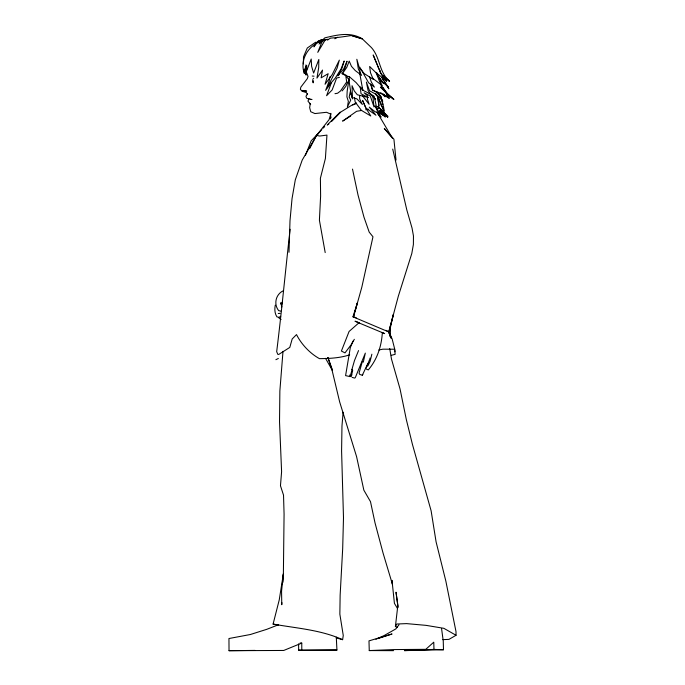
<?xml version="1.0" encoding="UTF-8"?>
<svg xmlns="http://www.w3.org/2000/svg" width="685" height="685" viewBox="0 0 685 685"><rect width="100%" height="100%" fill="white"/><g stroke="black" fill="none" stroke-linecap="round" stroke-linejoin="round"><path stroke-width="1.03" d="M390.459 325.846L390.356 335.033L391.075 337.996M303.352 63.893L303.515 56.804L307.282 48.018L315.657 42.196M391.263 355.318L395.134 354.35L394.731 349.222L392.154 338.981L388.815 331.737M397.351 627.186L395.399 626.587L397.805 605.686L396.016 592.2L398.148 607.304M289.001 252.294L290.003 220.673L292.041 198.607L295.303 179.83L302.196 160.119L316.538 135.433L329.083 119.635L330.983 113.333M305.955 64.912L305.673 71.223L305.073 68.175M281.877 602.586L281.766 604.718L281.561 591.172L283.384 573.79L284.078 514.161L283.522 495.135L280.465 485.751L281.595 471.682L279.523 421.763L279.865 390.947L282.999 351.379M282.939 582.327L283.384 573.79L279.24 599.923L273.092 624.078L277.922 625.045M343.117 412.242L341.969 426.019L341.592 451.047L343.493 517.749L342.68 548.702L340.137 595.256L339.854 614.145L343.262 635.517L342.62 639.679L336.344 637.958M290.106 229.269C285.525 270.061 281.706 310.939 276.68 351.67L277.853 354.419L278.761 354.419L289.789 347.423L292.187 338.981L296.511 334.588C301.383 344.29 309.885 353.357 319.45 358.649C329.562 358.563 340.017 358.032 349.667 354.839M280.764 311.11L278.641 310.613C273.503 304.217 275.653 294.387 283.213 290.783M275.284 305.142C274.462 309.106 274.676 313.379 276.911 316.864L278.992 317.335L280.696 316.316M378.462 108.127L378.762 105.43L377.803 96.568L381.254 105.524L384.114 110.55L383.377 105.618M382.324 332.79C381.494 346.396 377.135 359.531 368.282 369.926L366.406 369.121M349.384 76.746L347.175 91.122L346.91 96.868L348.348 101.286L347.406 106.98L350.737 100.113L349.162 97.124L350.335 91.465L352.099 97.441L356.859 98.845L362.374 104.471L359.676 98.991L359.582 95.532M312.814 79.503L313.173 82.851L313.002 80.958M281.843 304.183L282.348 302.154M329.947 76.763L329.202 80.881L325.64 90.369L331.42 82.628L326.591 95.712L332.148 89.941L336.626 78.039L339.417 77.388M363.29 362.168L365.328 353.109L355.421 377.324L354.83 378.111L352.09 377.392M392.728 149.099L406.821 209.987L412.036 228.036L413.466 236L413.389 244.502L411.796 253.518L398.336 296.16L388.789 331.951L389.371 331.96L393.361 314.449L388.789 331.951L352.955 316.795L357.365 302.898L354.907 311.838M371.869 354.188L370.054 361.492L367.811 366.013M352.715 370.568L351.174 376.313L351.91 374.798M354.368 313.824L353.546 316.804L352.955 316.795M352.912 341.164L350.292 347.697L345.591 375.628L350.112 376.613L352.193 369.309M369.832 358.829L370.071 358.032M351.833 369.754L354.496 360.515L358.546 350.574M362.271 361.766L359.06 373.094L359.762 374.447L362.322 375.243L367.776 363.701M324.639 40.415C309.877 42.958 299.139 58.739 304.277 73.304L306.709 65.426L306.452 71.308L311.213 59.03L311.615 66.325L313.627 73.081L318.842 59.467L318.688 67.704L316.958 78.107L322.532 70.076L321.137 77.833L328.166 73.689L325.058 84.264L332.225 74.554L339.34 60.126L337.131 68.046L327.798 86.627L335.162 78.244L341.087 68.911L344.17 60.999L341.926 68.226L338.022 75.453L343.827 68.774L347.038 61.196L345.094 67.661L342.226 73.989L346.773 67.353L349.213 61.085L351.439 66.317L355.301 70.615L361.62 75.376L358.349 69.108L356.834 59.27L359.12 67.139L364.232 73.578L373.291 79.383L370.499 72.738L369.635 66.471L376.074 72.807L386.554 80.779L380.697 73.012L373.171 54.954L377.118 64.484M369.54 359.659L366.192 368.093M331.112 117.066L330.41 118.847L330.761 114.13L326.539 112.289L314.92 113.564L310.742 111.723L309.654 107.639L310.219 103.88L309.68 103.238L310.647 104.471L307.942 101.115L309.038 98.888M305.407 155.409L311.161 140.879L321.822 129.593M347.8 82.003L345.702 86.533L342.115 90.942M362.322 375.243L362.767 374.387M309.671 148.559L316.538 135.433L318.705 133.241M354.342 339.306L351.542 344.238L344.983 352.886L341.404 351.045L349.085 331.463L358.966 322.781M395.399 626.587L396.855 624.009L406.565 623.615L426.079 625.362L443.871 628.325L456.047 635.278L448.958 639.379L442.861 639.627M399.004 624.788L395.81 628.924L384.088 635.586L375.911 639.268M331.549 121.51L340.83 112.015L351.508 105.387M323.243 128.086L324.664 126.588M340.12 112.135L327.224 125.038L328.826 124.079M323.346 39.285L324.827 37.846C337.303 34.884 349.949 31.681 362.082 38.643L371.398 47.556C380.269 57.309 379.002 72.464 389.559 81.318L381.648 74.905L377.392 65.418M337.859 75.907L339.143 74.665M319.022 44.037L321.907 41.485M350.669 116.039L342.611 121.117L356.594 111.304L361.62 110.448M327.987 39.627L330.598 38.103C337.611 37.649 344.701 36.553 351.748 35.457L362.117 38.814L351.85 35.783M334.802 38.78L337.585 37.264M275.892 359.693L278.333 358.478M319.441 43.018L322.061 41.768M352.133 104.899L356.602 103.067M336.292 637.153L336.934 650.039L301.802 650.339L301.76 643.095L283.718 650.459L229.03 650.69L228.953 638.523L250.376 634.507L266.739 629.335L278.649 624.694M352.45 105.053L355.292 104.069M377.932 638.6L392.051 633.976L368.984 640.877L369.258 650.57L393.601 650.656M324.964 40.192L322.292 40.886L317.772 52.36L325.075 40.15L327.447 39.216L327.79 40.072L326.711 39.439L321.188 39.567L317.266 42.307L313.97 46.871L315.648 43.223L318.748 40.68L324.587 40.184M378.822 349.966L382.855 349.179L394.731 349.222M334.974 93.691L337.619 93.22L340.471 91.011L346.696 81.943L345.762 75.752L342.175 73.586M365.636 109.763L368.658 109.24M278.247 313.507L280.105 313.353M313.113 78.407L313.644 78.381M443.495 649.748L404.398 650.622L433.973 649.406L443.495 649.748L443.246 641.006L441.577 628.642M369.258 650.57L393.858 649.577L425.779 649.337L433.768 642.17L433.973 649.406M229.03 650.69L255.043 650.408M298.609 643.934L298.651 650.142L336.934 650.039M355.421 321.239L354.976 321.239L384.662 333.612L382.05 332.43M347.107 76.412L349.127 76.48L356.097 82.585L362.862 90.48L359.908 74.28L359.899 67.224M310.391 99.376L312.017 99.462M273.092 624.078C296.468 628.291 320.666 629.763 342.62 639.679M300.107 642.992L301.76 643.095M298.651 650.142L301.802 650.339M312.223 76.026L314.064 76.172M316.538 135.433L319.724 136.041L326.959 135.091L325.401 158.475L320.4 178.228L320.614 196.064L319.407 220.193L325.195 252.585M341.935 73.047L346.987 75.727M311.178 99.445L308.533 98.563M356.286 317.891L353.546 316.804L361.826 287.161L372.974 236.779L369.206 232.138L363.975 217.162L358.041 195.097L352.51 169.092M356.405 321.642L359.377 322.823M385.732 330.307L389.371 331.96M308.652 99.102L306.606 98.092L305.972 96.251L307.608 93.802L307.342 94.393L306.426 92.595L301.991 91.208L300.381 89.29L300.826 87.158L307.291 78.681L308.053 76.437L306.675 72.85M281.064 319.535L278.769 317.797M380.184 80.993L383.634 83.296L380.012 79.494L379.396 77.482M372.186 77.919L382.333 85.711L379.55 81.515L376.022 72.447M381.75 113.967L385.158 116.347L380.475 110.636M383.206 94.016L388.755 98.152L386.7 94.89M386.871 94.033L393.798 99.351L380.389 87.081L384.961 91.61L389.602 98.272L381.382 93.562L372.726 90.266L370.842 84.289M377.735 110.884L385.33 117.109L379.353 110.422L388.044 116.39L377.64 106.475M393.798 99.351L386.854 93.622L382.787 87.397L386.828 92.997M377.623 106.423L381.459 109.669L387.778 117.34L382.59 112.04M378.034 114.284L381.228 117.049L378.36 112.879M383.18 75.401L384.602 76.72M386.015 78.03L389.559 81.318M383.857 82.611L388.421 86.841L382.341 81.729L377.444 74.768L376.844 72.901M380.774 92.723L385.064 96.808L383.668 94.307M375.38 94.205L377.589 96.482L381.922 105.499L383.883 111.818L383.292 107.656M346.815 77.088L349.461 80.085M382.761 76.643L386.657 81.181L382.333 75.393M382.281 79.1L383.557 80.65M381.023 96.705L377.503 92.158L380.954 96.705M381.631 77.456L385.321 82.371L388.849 88.81L386.263 84.7M379.259 78.141L380.355 79.717M362.391 95.66L369.121 104.3L367.383 99.068L367.588 95.891L364.12 92.766L370.294 96.037L374.019 106.971L372.854 96.183L369.164 93.194L374.19 96.268L377.289 110.705L379.028 105.319L377.589 96.482L375.911 93.725M384.191 81.421L385.227 83.065M376.878 111.895L392.531 138.336L384.285 128.463L393.918 139.175L396.016 160.093M397.531 608.58L394.423 603.348L392.008 580.383L392.496 584.528L383.061 553.06L375.029 522.92L370.491 501.651L363.846 490.143L356.577 456.612L339.666 401.932L331.763 368.941L327.901 357.527M325.529 358.306L332.448 370.559M360.952 69.065L368.581 82.765L374.387 87.123L371.304 81.977L369.438 76.532M376.33 108.376L374.918 105.867L377.914 110.91L383.694 115.234L375.003 111.655L369.292 107.134L375.945 115.234L365.918 108.042L362.605 100.395L365.85 108.084L370.765 115.979L361.372 110.362L355.173 101.988L354.496 97.784M382.829 75.487L385.004 79.708M361.843 87.62L363.144 90.377L370.85 94.265L375.5 99.197L370.713 94.35L368.085 90.566L366.372 82.063L369.549 90.771L376.459 94.547L382.804 101.183L378.034 93.246L372.298 89.769L370.696 84.127M388.678 332.019L390.544 337.003M380.355 82.551L382.144 87.552L381.04 84.58M327.935 357.561L332.559 370.422M391.024 338.022L388.943 332.071L390.407 337.011M305.904 66.325L306.846 69.185M383.112 104.634L381.22 97.698L382.778 104.591M349.735 375.003L350.112 376.613M281.792 306.957L280.859 302.736L281.218 304.5M305.245 70.238L306.084 75.102L305.501 67.738M389.722 348.571L391.46 358.966L400.057 389.029L406.333 419.605L412.43 444.36L431.113 510.779L436.088 541.869L445.858 581.137L455.996 631.587L456.047 635.278M348.751 78.724L351.045 94.196L352.492 98.888L352.056 85.719L354.282 90.951L357.322 94.761L368.462 97.587L361.055 93.785L360.207 86.867M379.653 69.853L379.91 71.737M394.706 350.061L394.911 351.73M304.268 69.219L304.277 73.304M305.399 90.831L302.333 90.591L306.632 91.122L305.399 90.831"/></g></svg>
